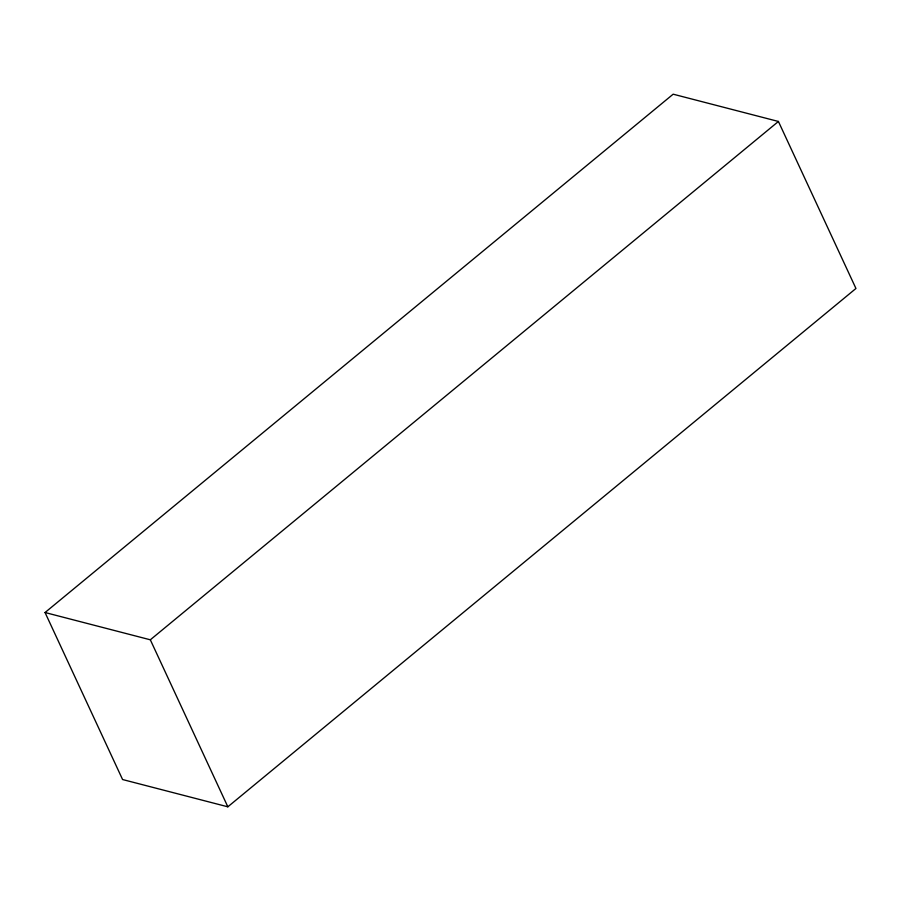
<?xml version="1.0" encoding="UTF-8"?>
<svg xmlns="http://www.w3.org/2000/svg" width="901" height="901" viewBox="0 0 901 901"><rect width="100%" height="100%" fill="white"/><g stroke="black" fill="none" stroke-linecap="round" stroke-linejoin="round"><path stroke-width="1.35" d="M45.05 612.522L673.16 94.188L778.419 121.466L855.95 288.478L227.84 806.812L122.581 779.534L45.05 612.522L150.321 639.8L227.84 806.812M150.321 639.8L778.419 121.466"/></g></svg>
